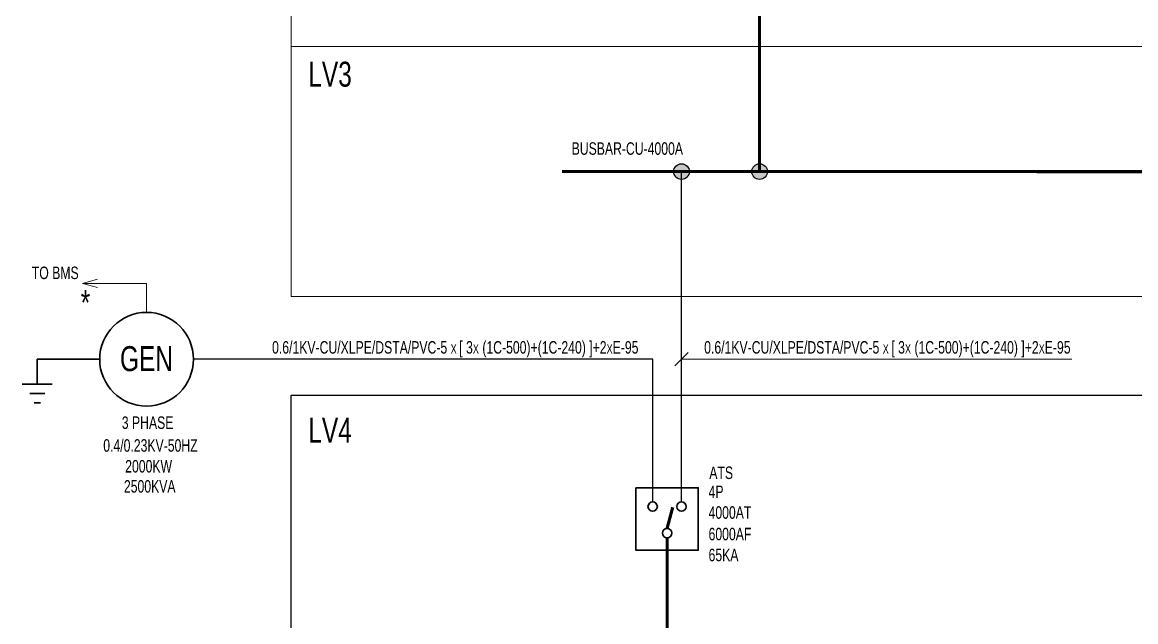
# Model space of a CAD drawing. Extents: x -5343388 to 7033982, y -486386 to 188356.
# Drawn here: x 327786 to 363442, y -433557 to -414369 of the extents above; entities that cross this region are included whole.
import ezdxf

# ---------------------------------------------------------------- set-up
doc = ezdxf.new("R2010")
doc.units = 0
doc.header["$MEASUREMENT"] = 0
doc.layers.add('Equipment', color=2, linetype='Continuous', lineweight=35)
doc.layers.add('Wire Hatch', color=7, linetype='Continuous', lineweight=15)
doc.layers.add('text', color=2, linetype='Continuous')
doc.layers.add('wire', color=3, linetype='Continuous')
doc.styles.add('NKB2', font='', dxfattribs={"width": 0.7, "height": 400})
doc.styles.get('NKB2').set_extended_font_data('.VnArialH')

msp = doc.modelspace()

# ---------------------------------------------------------------- hatches: boundary and pattern name
at = {"layer": 'wire'}
for points in [[(348646.43397, -419147.96214, 1), (349146.43397, -419147.96214, 1)], [(351145.88962, -419147.96214, 1), (351645.88962, -419147.96214, 1)]]:
    msp.add_hatch(color=256, dxfattribs=at).paths.add_polyline_path(points)

# ---------------------------------------------------------------- linework, layer by layer
for points in [[(348896.43397, -429722.73624), (348896.43397, -419147.96214)], [(347973.61963, -429722.73624), (347973.61963, -425155.02979), (333266.16408, -425155.02979)]]:
    msp.add_lwpolyline(points)
msp.add_lwpolyline([(366408.38962, -434547.73624), (336395.88962, -434547.73624), (336395.88962, -426305.52979), (366408.38962, -426305.52979)], close=True)
at = {"layer": 'Equipment'}
for p, q in [((330266.16408, -425155.02979), (328266.16408, -425155.02979)), ((328266.16408, -425155.02979), (328266.16408, -425955.02979)), ((327786.16408, -425955.02979), (328746.16408, -425955.02979)), ((328026.16408, -426255.02979), (328506.16408, -426255.02979)), ((328166.16408, -426555.02979), (328366.16408, -426555.02979))]:
    msp.add_line(p, q, dxfattribs=at)
msp.add_lwpolyline([(347435.0268, -429270.8285), (349435.0268, -429270.8285), (349435.0268, -431270.8285), (347435.0268, -431270.8285)], close=True, dxfattribs=at)
for centre, radius in [((331766.16408, -425155.02979), 1500), ((347973.61963, -429872.73624), 150), ((348896.43397, -429872.73624), 150), ((348435.0268, -430717.97016), 150)]:
    msp.add_circle(centre, radius, dxfattribs=at)
at = {"layer": 'wire', "const_width": 100}
for points in [[(351395.88962, -408999.9795), (351395.88962, -419147.96214)], [(345071.16116, -419147.96214), (365652.31167, -419149.3945)], [(348435.0268, -430567.97016), (348615.45095, -429894.61805)], [(348435.0268, -430867.97016), (348435.0268, -439610.78297)]]:
    msp.add_lwpolyline(points, dxfattribs=at)
at = {"layer": 'wire'}
for centre in [(348896.43397, -419147.96214), (351395.88962, -419147.96214)]:
    msp.add_circle(centre, 250, dxfattribs=at)
at = {"layer": 'Wire Hatch'}
for points in [[(336395.88962, -399187.13803), (336395.88962, -415147.96214), (366395.88962, -415147.96214), (366395.88962, -399187.13803)], [(336395.88962, -415147.96214), (336395.88962, -423147.96214), (396395.88962, -423147.96214), (396395.88962, -415147.96214)]]:
    msp.add_lwpolyline(points, close=True, dxfattribs=at)
for points in [[(329716.03114, -422725.52979), (330198.28114, -422596.02979)], [(331766.16408, -422725.52979), (329716.03114, -422725.52979)], [(329716.03114, -422725.52979), (330198.28114, -422855.02979)], [(331766.16408, -422725.52979), (331766.16408, -423655.02979)], [(349107.50535, -424943.95842), (348685.3626, -425366.10116)], [(348896.43397, -425155.02979), (361396.97833, -425155.02979)]]:
    msp.add_lwpolyline(points, dxfattribs=at)

# ---------------------------------------------------------------- texts
at = {"layer": 'text', "style": 'NKB2'}
for s, insert, char_height, width, attachment_point in [('lv3', (336946.59624, -415630.43672), 800, 3721.8502603, 1), ('busbar-CU-4000A', (345379.26997, -418210.49491), 400, 5056.9564909, 1), ('to bms', (328092.29985, -422189.85925), 400, 1860.9251301, 1), ('*', (329658.48651, -422943.94792), 800, 3721.8502603, 1), ('0.6/1kv-cu/xlpe/dsta/pvc-5 {\\H0.75x;x }[ 3{\\H0.75x;X} (1c-500)+(1C-240) ]+2{\\H0.75x;X}E-95', (335785.95443, -424574.79124), 400, 13664.0522547, 1), ('0.6/1kv-cu/xlpe/dsta/pvc-5 {\\H0.75x;x }[ 3{\\H0.75x;X} (1c-500)+(1C-240) ]+2{\\H0.75x;X}E-95', (349622.95443, -424574.79124), 400, 13664.0522547, 1), ('GEN', (330915.60267, -424736.26053), 800, 3721.8502603, 1), ('3 PHASE', (332625.87406, -426984.81156), 400, 10215.1834509, 3), ('lv4', (336946.59624, -427030.21081), 800, 3721.8502603, 1), ('0.4/0.23KV-50HZ', (333401.87406, -427714.81156), 400, 10215.1834509, 3), ('2000KW', (332582.87406, -428380.81156), 400, 10215.1834509, 3), ('ats ', (349786.94867, -428589.21792), 400, 1860.9251301, 1), ('2500KVA', (332694.37406, -429024.81156), 400, 10215.1834509, 3), ('4p', (349763.44662, -429196.86476), 400, 6264.5184432, 1), ('4000at', (349763.44662, -429861.36476), 400, 6264.5184432, 1), ('6000af', (349763.44662, -430550.36476), 400, 6264.5184432, 1), ('65ka', (349763.44662, -431220.86476), 400, 6264.5184432, 1)]:
    msp.add_mtext(s, dxfattribs=dict(at, insert=insert, char_height=char_height, width=width, attachment_point=attachment_point))

doc.saveas('drawing.dxf')
